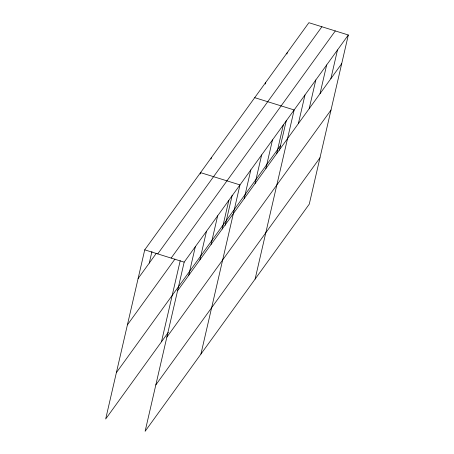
<?xml version="1.0" encoding="UTF-8"?>
<svg xmlns="http://www.w3.org/2000/svg" width="454" height="454" viewBox="0 0 454 454"><rect width="100%" height="100%" fill="white"/><g stroke="black" fill="none" stroke-linecap="round" stroke-linejoin="round"><path stroke-width="0.68" d="M348.326 34.986L184.171 262.14L145.115 431.3L309.27 204.147L348.326 34.986L308.885 22.7L144.73 249.853L105.674 419.014L168.309 332.339M149.275 263.065L151.954 251.465M161.488 341.783L180.227 260.613M200.225 173.984L200.543 172.622L239.984 184.909L200.929 354.069M211.059 158.991L211.377 157.629M188.716 275.357L195.333 246.692M199.879 259.909L206.496 231.245M211.042 244.462L217.659 215.798M222.205 229.015L228.822 200.356M225.263 225.229L232.193 195.209M265.232 84.035L265.55 82.668M244.201 198.58L250.818 169.915M255.034 183.586L261.652 154.922M286.9 54.049L287.217 52.687M265.868 168.593L272.485 139.934M276.702 153.6L283.319 124.941M279.431 150.268L286.366 120.248M255.097 279.108L294.152 109.947L254.711 97.661M298.369 123.619L304.986 94.954M309.202 108.625L315.819 79.966M320.042 93.632L326.659 64.973M330.875 78.644L337.492 49.98M138.112 278.512L156.301 253.343M157.742 253.905L321.903 26.758M171.152 258.082L335.307 30.934M127.409 324.877L174.955 259.086M116.377 372.649L280.538 145.496M177.554 290.798L341.709 63.651M166.845 337.163L331.006 110.016M155.818 384.935L319.974 157.782M144.73 249.853L184.171 262.14"/></g></svg>
